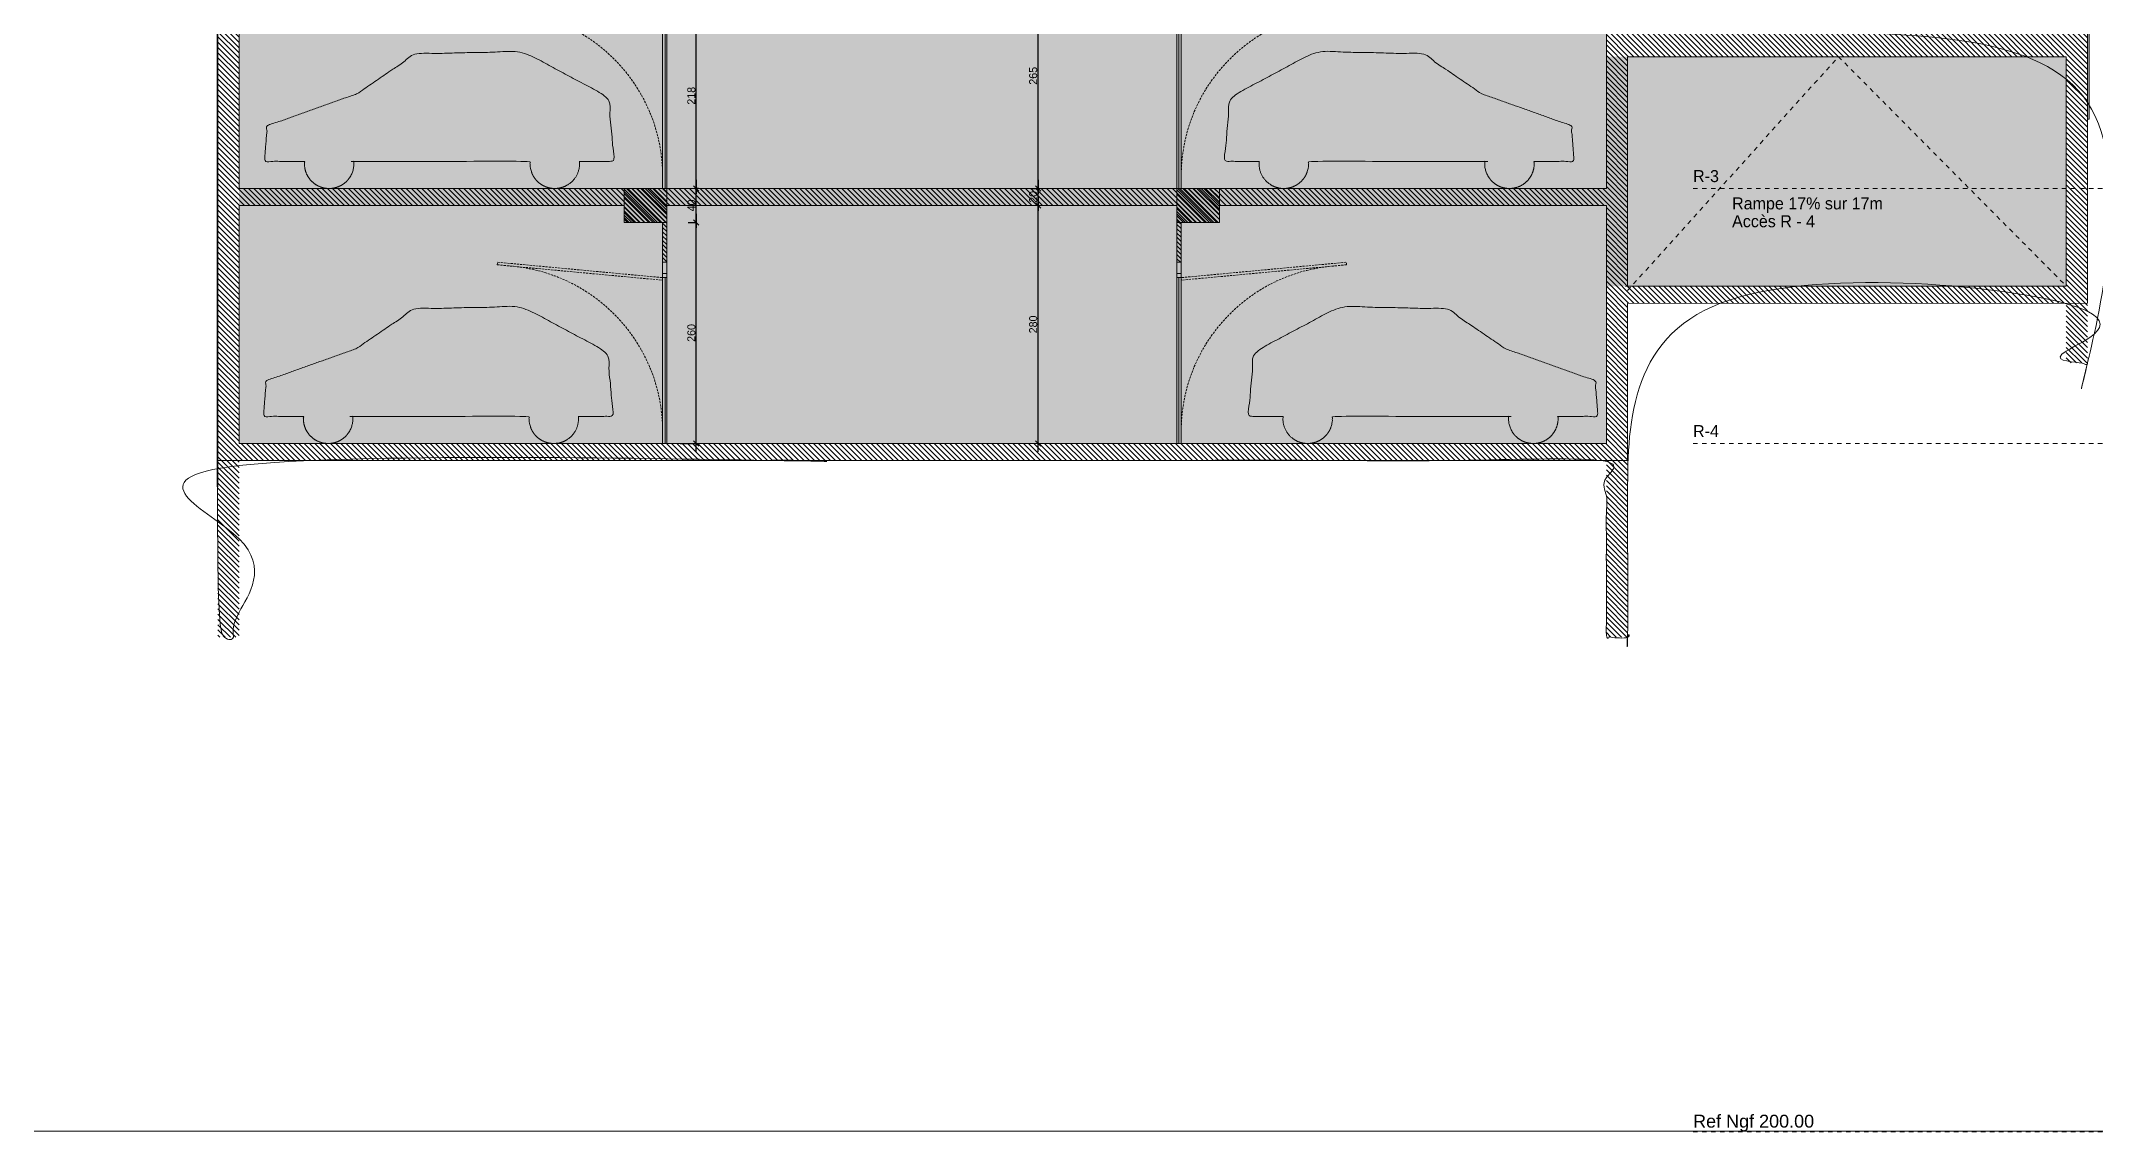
# Model space of a CAD drawing. Header units: centimetres. Extents: x -6341 to 23117, y -10090 to 8065.
# Drawn here: x -1564 to 852, y -2685 to -1402 of the extents above; entities that cross this region are included whole.
import ezdxf

# ---------------------------------------------------------------- set-up
doc = ezdxf.new("R2010")
doc.units = ezdxf.units.CM
doc.header["$LTSCALE"] = 12.7
doc.header["$PDMODE"] = 1
doc.header["$PDSIZE"] = -2
doc.linetypes.add('Style de ligne -14', pattern=[0.295276, 0.19685, -0.098425])
doc.linetypes.add('VW-01', pattern=[0.83312, 0.41656, -0.41656])
doc.layers.get('0').update_dxf_attribs({"lineweight": 5})
for name, color, linetype, lineweight in [('B BATI-GO-coupé', 7, 'Continuous', 35), ('B BATI-isolation', 7, 'Continuous', 5), ('B Général', 7, 'Continuous', 5), ('C ANNOTATIONS-cotation', 7, 'Continuous', 5), ('C ANNOTATIONS-texte', 7, 'Continuous', 5)]:
    doc.layers.add(name, color=color, linetype=linetype, lineweight=lineweight)
doc.styles.add('Arial', font='arial.ttf')
doc.styles.add('Eurostile', font='')
doc.styles.get('Eurostile').set_extended_font_data('Eurostile')
doc.dimstyles.new('100é', dxfattribs={"dimtxt": 30.30306, "dimasz": 6.232178, "dimexe": 0, "dimexo": 25, "dimgap": 1, "dimtad": 1, "dimdec": 1, "dimtxsty": 'Arial', "dimblk": 'VW_SLASH', "dimblk1": 'VW_SLASH', "dimblk2": 'VW_SLASH', "dimcen": 0, "dimdle": 10, "dimse1": 1, "dimse2": 1, "dimazin": 0, "dimtfac": 1, "dimtdec": 1, "dimtix": 1, "dimtmove": 0, "dimatfit": 0, "dimldrblk": 'VW_FILLEDARROW', "dimfxl": 1, "dimfrac": 2, "dimtolj": 1, "dimarcsym": 0})
pattern_1 = [(45, (0, 0), (2.4253472, -2.6458333), [])]

# ---------------------------------------------------------------- blocks, each defined once
blk = doc.blocks.new('Groupe-11-1')
at = {"layer": 'B Général', "color": 7, "linetype": 'Continuous', "lineweight": 18}
blk.add_open_spline([(48.8, 3622.7), (42.4, 3618.2), (34.6, 3617.5), (31.8, 3617.2), (29.1, 3617.5), (29.1, 3513.7), (29.1, 3410), (29.2, 3410), (29.3, 3410), (37.1, 3410.7), (51.2, 3404.2), (60.2, 3391.5), (61.6, 3376), (55.1, 3361.8), (42.4, 3352.8), (34.6, 3352.1), (31.8, 3351.8), (29.1, 3352.1), (29.1, 3328.5), (29.1, 3305), (8.1, 3306.6), (-12.8, 3308.3), (-31.7, 3361.2), (-50.6, 3414.1), (-74, 3448.4), (-97.4, 3482.6), (-98.8, 3545.8), (-100.2, 3608.9), (-73.3, 3659.2), (-46.4, 3709.6), (-8.7, 3713), (29.1, 3716.3), (29.1, 3695.8), (29.1, 3675.4), (29.2, 3675.4), (29.3, 3675.4), (37.1, 3676.1), (51.2, 3669.6), (60.2, 3656.9), (61.6, 3641.3), (55.1, 3627.2), (48.8, 3622.7)], degree=2, knots=[0, 0, 0, 1, 1, 2, 2, 3, 3, 4, 4, 5, 6, 7, 8, 9, 10, 10, 11, 11, 12, 12, 13, 13, 14, 14, 15, 15, 16, 16, 17, 17, 18, 18, 19, 19, 20, 20, 21, 22, 23, 24, 25, 25, 25], dxfattribs=at)
blk = doc.blocks.new('Groupe-12-1')
at = {"layer": 'B Général', "color": 7, "linetype": 'Continuous', "lineweight": 18}
blk.add_open_spline([(48.8, 4556.9), (42.4, 4561.4), (34.6, 4562.1), (31.8, 4562.3), (29.1, 4562.1), (29.1, 4665.8), (29.1, 4769.6), (29.2, 4769.5), (29.3, 4769.5), (37.1, 4768.8), (51.2, 4775.3), (60.2, 4788.1), (61.6, 4803.6), (55.1, 4817.7), (42.4, 4826.7), (34.6, 4827.5), (31.8, 4827.7), (29.1, 4827.5), (29.1, 4851), (29.1, 4874.6), (8.1, 4872.9), (-12.8, 4871.2), (-31.7, 4818.3), (-50.6, 4765.5), (-74, 4731.2), (-97.4, 4696.9), (-98.8, 4633.8), (-100.2, 4570.7), (-73.3, 4520.3), (-46.4, 4469.9), (-8.7, 4466.6), (29.1, 4463.2), (29.1, 4483.7), (29.1, 4504.2), (29.2, 4504.2), (29.3, 4504.2), (37.1, 4503.4), (51.2, 4510), (60.2, 4522.7), (61.6, 4538.2), (55.1, 4552.4), (48.8, 4556.9)], degree=2, knots=[0, 0, 0, 1, 1, 2, 2, 3, 3, 4, 4, 5, 6, 7, 8, 9, 10, 10, 11, 11, 12, 12, 13, 13, 14, 14, 15, 15, 16, 16, 17, 17, 18, 18, 19, 19, 20, 20, 21, 22, 23, 24, 25, 25, 25], dxfattribs=at)
blk = doc.blocks.new('Porte basculante ht200_coupe')
at = {"layer": 'B Général', "linetype": 'Style de ligne -14', "flags": 128}
blk.add_lwpolyline([(-106.6, 196.9), (-88.5, 2.8), (-91.5, 2.5), (-109.6, 196.7)], close=True, dxfattribs=at)
at = {"layer": 'B Général', "flags": 128}
for points in [[(-109.6, 2.5), (-109.6, -2.5), (-96.5, -2.5), (-96.5, 2.5)], [(-96.5, 2.5), (-96.5, -2.5), (103.5, -2.5), (103.5, 2.5)], [(-96.5, 2.5), (-96.5, -2.5), (-91.5, -2.5), (-91.5, 2.5)], [(-91.5, 2.5), (-91.5, -0.5), (103.5, -0.5), (103.5, 2.5)]]:
    blk.add_lwpolyline(points, close=True, dxfattribs=at)
at = {"layer": 'B Général', "linetype": 'Style de ligne -14'}
blk.add_arc((89.2, 197.5), 195, 183.5562, 270.5176, dxfattribs=at)
blk = doc.blocks.new('Groupe-13-1')
at = {"layer": 'B Général', "color": 7, "linetype": 'Continuous', "lineweight": 18}
blk.add_open_spline([(-251.2, 3623.9), (-257.6, 3619.4), (-265.4, 3618.6), (-268.2, 3618.4), (-270.9, 3618.6), (-270.9, 3514.9), (-270.9, 3411.2), (-270.8, 3411.2), (-270.7, 3411.2), (-262.9, 3411.9), (-248.8, 3405.4), (-239.8, 3392.6), (-238.4, 3377.1), (-244.9, 3363), (-257.6, 3354), (-265.4, 3353.3), (-268.2, 3353), (-270.9, 3353.3), (-270.9, 3329.7), (-270.9, 3306.1), (-291.9, 3307.8), (-312.8, 3309.5), (-331.7, 3362.4), (-350.6, 3415.3), (-374, 3449.5), (-397.4, 3483.8), (-398.8, 3546.9), (-400.2, 3610), (-373.3, 3660.4), (-346.4, 3710.8), (-308.7, 3714.1), (-270.9, 3717.5), (-270.9, 3697), (-270.9, 3676.5), (-270.8, 3676.5), (-270.7, 3676.6), (-262.9, 3677.3), (-248.8, 3670.8), (-239.8, 3658), (-238.4, 3642.5), (-244.9, 3628.4), (-251.2, 3623.9)], degree=2, knots=[0, 0, 0, 1, 1, 2, 2, 3, 3, 4, 4, 5, 6, 7, 8, 9, 10, 10, 11, 11, 12, 12, 13, 13, 14, 14, 15, 15, 16, 16, 17, 17, 18, 18, 19, 19, 20, 20, 21, 22, 23, 24, 25, 25, 25], dxfattribs=at)
blk = doc.blocks.new('Groupe-14-1')
at = {"layer": 'B Général', "color": 7, "linetype": 'Continuous', "lineweight": 18}
blk.add_open_spline([(-251.2, 4528.8), (-257.6, 4533.3), (-265.4, 4534), (-268.2, 4534.3), (-270.9, 4534), (-270.9, 4637.8), (-270.9, 4741.5), (-270.8, 4741.5), (-270.7, 4741.5), (-262.9, 4740.8), (-248.8, 4747.3), (-239.8, 4760), (-238.4, 4775.5), (-244.9, 4789.7), (-257.6, 4798.7), (-265.4, 4799.4), (-268.2, 4799.7), (-270.9, 4799.4), (-270.9, 4823), (-270.9, 4846.5), (-291.9, 4844.9), (-312.8, 4843.2), (-331.7, 4790.3), (-350.6, 4737.4), (-374, 4703.1), (-397.4, 4668.9), (-398.8, 4605.7), (-400.2, 4542.6), (-373.3, 4492.3), (-346.4, 4441.9), (-308.7, 4438.5), (-270.9, 4435.2), (-270.9, 4455.6), (-270.9, 4476.1), (-270.8, 4476.1), (-270.7, 4476.1), (-262.9, 4475.4), (-248.8, 4481.9), (-239.8, 4494.6), (-238.4, 4510.2), (-244.9, 4524.3), (-251.2, 4528.8)], degree=2, knots=[0, 0, 0, 1, 1, 2, 2, 3, 3, 4, 4, 5, 6, 7, 8, 9, 10, 10, 11, 11, 12, 12, 13, 13, 14, 14, 15, 15, 16, 16, 17, 17, 18, 18, 19, 19, 20, 20, 21, 22, 23, 24, 25, 25, 25], dxfattribs=at)
blk = doc.blocks.new('Groupe-131-1')
at = {"layer": 'B BATI-isolation', "linetype": 'Continuous', "lineweight": 0}
blk.add_hatch(color=255, dxfattribs=at).paths.add_polyline_path([(-426, 5450.4), (-320.6, 5450.4), (-320.6, 5452.4), (-426, 5452.4)])
at = {"layer": 'B BATI-isolation', "color": 7, "linetype": 'Continuous', "lineweight": 13, "flags": 128}
blk.add_lwpolyline([(-426, 5450.4), (-320.6, 5450.4), (-320.6, 5452.4), (-426, 5452.4)], dxfattribs=at)
blk = doc.blocks.new('Groupe-132-1')
at = {"linetype": 'Continuous', "lineweight": 5}
h = blk.add_hatch(dxfattribs=at)
h.set_pattern_fill('45_0_15_52', style=0, pattern_type=2)
h.set_pattern_definition([(45, (0, 0), (3.5277778, -2.6458333), [])])
h.paths.add_polyline_path([(-2023.1, 4689.1), (-2023.1, 4689.1), (-2023.1, 4893.4), (-2147.8, 4893.4), (-2147.8, 4893.4), (-2149.1, 4893.4), (-2149.1, 4909.4), (-1990.4, 4909.4), (-1990.4, 4893.4), (-1993, 4893.4), (-1993, 4893.4), (-2003.1, 4893.4), (-2003.1, 4300.6), (-1746, 4300.6), (-1746, 4689.1), (-1746, 4689.1), (-1746.1, 4837.6), (-1746.1, 4837.6), (-1746.1, 4893.4), (-1796.4, 4893.4), (-1796.4, 4893.4), (-1796.4, 4893.4), (-1796.4, 4893.4), (-1806.8, 4893.4), (-1806.8, 4905.1), (-1804.8, 4905.1), (-1804.6, 4909.4), (-1796.4, 4909.4), (-1796.4, 4909.4), (-1789.5, 4909.4), (-1746.1, 4909.4), (-1746.1, 5093.4), (-1801.1, 5093.4), (-1801.1, 5093.4), (-1801.1, 5093.4), (-1801.1, 5109.4), (-1152.1, 5109.4), (-1152.1, 5109.4), (-1152.1, 5109.4), (-1152.1, 4909.5), (-1096.9, 4909.5), (-1096.9, 4893.4), (-1109.5, 4893.4), (-1109.5, 4893.4), (-1152.1, 4893.4), (-1152.1, 4300.4), (-852.5, 4300.4), (-852.5, 4689.1), (-852.5, 4689.1), (-852.5, 4909.4), (-852.5, 4909.4), (-849.4, 5117.8), (-832.5, 5117.8), (-832.5, 5112.4), (-832.9, 5112.3), (-833.3, 5112.1), (-833.6, 5111.9), (-833.8, 5111.7), (-834.1, 5111.4), (-834.3, 5111.1), (-834.4, 5110.8), (-834.5, 5110.4), (-832.5, 5110.4), (-832.5, 4909.4), (-832.5, 4909.4), (-776.5, 4909.4), (-776.5, 4893.4), (-832.5, 4893.4), (-832.5, 4300.4), (-527.1, 4300.4), (-527.1, 4689.1), (-527.1, 4689.1), (-527.1, 4884.1), (-527.1, 4893.4), (-527.1, 4893.4), (-527.1, 4893.4), (-542.1, 4893.4), (-542.1, 4905.1), (-541.1, 4905.1), (-540.9, 4909.4), (-527.1, 4909.4), (-527.1, 4909.4), (-424, 4909.4), (-424, 5450.4), (-34, 5450.4), (-34, 5450.4), (-34, 5450.4), (-34, 5425.4), (-104, 5425.4), (-104, 4909.4), (289, 4909.4), (289, 4909.4), (289, 4909.4), (289, 4884.4), (80.9, 4884.4), (80.9, 3276.4), (289, 3276.4), (289, 3251.4), (-547.4, 3251.4), (-546.6, 3271.4), (-527.1, 3271.4), (-527.1, 4282.4), (-832.5, 4282.4), (-832.5, 4153.4), (-792.5, 4153.4), (-792.5, 4134.4), (-832.5, 4134.4), (-832.5, 3541.4), (-775.6, 3541.4), (-775.6, 3525.4), (-798.8, 3525.4), (-832.5, 3525.4), (-832.5, 3324.4), (-834.5, 3324.4), (-834.4, 3324), (-834.3, 3323.6), (-834.1, 3323.3), (-833.8, 3323.1), (-833.6, 3322.8), (-833.3, 3322.6), (-832.9, 3322.5), (-832.5, 3322.4), (-832.5, 3316.9), (-849.4, 3316.9), (-852.5, 3525.4), (-852.5, 3525.4), (-852.5, 3745.7), (-852.5, 3745.7), (-852.5, 4134.4), (-1152.1, 4134.4), (-1152.1, 3745.7), (-1152.1, 3745.7), (-1152.1, 3541.4), (-1099.3, 3541.4), (-1099.3, 3541.4), (-1096.9, 3541.4), (-1096.9, 3525.4), (-1099.3, 3525.4), (-1099.3, 3525.4), (-1152.1, 3525.4), (-1152.1, 3320.4), (-1154.1, 3320.4), (-1154, 3320), (-1153.8, 3319.7), (-1153.6, 3319.4), (-1153.4, 3319.1), (-1153.1, 3318.9), (-1152.8, 3318.7), (-1152.5, 3318.5), (-1152.1, 3318.4), (-1152.1, 3316.9), (-1170, 3316.9), (-1172.1, 3525.4), (-1172.1, 3525.4), (-1172.1, 3745.7), (-1172.1, 3745.7), (-1172.1, 4134.4), (-1449.1, 4134.4), (-1449.1, 3745.7), (-1449.1, 3745.7), (-1449.1, 3541.4), (-1419.1, 3541.4), (-1419.1, 3541.4), (-1415.6, 3541.4), (-1415.6, 3525.4), (-1440.5, 3525.4), (-1449.1, 3525.4), (-1449.1, 3320.4), (-1451.1, 3320.4), (-1451, 3320), (-1450.8, 3319.7), (-1450.6, 3319.4), (-1450.4, 3319.1), (-1450.1, 3318.9), (-1449.8, 3318.7), (-1449.5, 3318.5), (-1449.1, 3318.4), (-1449.1, 3316.9), (-1467, 3316.9), (-1469.1, 3525.4), (-1469.1, 3525.4), (-1469.1, 3745.7), (-1469.1, 3745.7), (-1469.1, 4134.4), (-1726.1, 4134.4), (-1726.1, 3745.7), (-1726.1, 3745.7), (-1726.1, 3541.4), (-1716.1, 3541.4), (-1716.1, 3541.4), (-1713.1, 3541.4), (-1713.1, 3525.4), (-1722.8, 3525.4), (-1726.1, 3525.4), (-1726.1, 3314.4), (-1728.1, 3314.4), (-1728, 3314), (-1727.8, 3313.7), (-1727.6, 3313.4), (-1727.4, 3313.1), (-1727.1, 3312.9), (-1726.8, 3312.7), (-1726.5, 3312.5), (-1726.1, 3312.4), (-1726.1, 3310.9), (-1744.1, 3310.9), (-1746.1, 3525.4), (-1746.1, 3525.4), (-1746.1, 3525.4), (-1754, 3525.4), (-1754.2, 3529.8), (-1756.1, 3529.8), (-1756.1, 3541.4), (-1746.1, 3541.4), (-1746.1, 4134.4), (-2003.1, 4134.4), (-2003.1, 3541.4), (-1993.1, 3541.4), (-1993.1, 3525.3), (-2147.6, 3525.3), (-2147.6, 3541.4), (-2023.1, 3541.4)])
h.paths.add_polyline_path([(-852.5, 4153.4), (-852.5, 4282.4), (-1147.1, 4282.4), (-1147.1, 4153.4)])
h.paths.add_polyline_path([(-199.1, 3729.4), (-219.1, 3729.4), (-219.1, 3276.4), (60.9, 3276.4), (60.9, 4689.1), (60.9, 4689.1), (60.9, 4884.4), (-219.1, 4884.4), (-219.1, 4429.4), (-199.1, 4429.4), (-199.1, 4379.4), (-219.1, 4379.4), (-219.1, 3779.4), (-199.1, 3779.4)])
h.paths.add_polyline_path([(-1444.1, 4152.4), (-1172.1, 4152.4), (-1172.1, 4282.4), (-1444.1, 4282.4)])
h.paths.add_polyline_path([(-394, 4909.4), (-124, 4909.4), (-124, 5425.4), (-394, 5425.4)])
h.paths.add_polyline_path([(-1469.1, 4689.1), (-1469.1, 4689.1), (-1469.1, 5093.4), (-1726.1, 5093.4), (-1726.1, 4300.4), (-1469.1, 4300.4)])
h.paths.add_polyline_path([(-1172.1, 5093.4), (-1449.1, 5093.4), (-1449.1, 4300.4), (-1172.1, 4300.4), (-1172.1, 4689.1), (-1172.1, 4689.1)])
h.paths.add_polyline_path([(-1469.1, 4282.4), (-1721.1, 4282.4), (-1721.1, 4152.4), (-1469.1, 4152.4)])
h.paths.add_polyline_path([(-457.1, 3709.4), (-504.1, 3709.4), (-504.1, 3276.4), (-239.1, 3276.4), (-239.1, 4689.1), (-239.1, 4689.1), (-239.1, 4884.4), (-504.1, 4884.4), (-504.1, 4449.4), (-457.1, 4449.4), (-457.1, 4379.4), (-504.1, 4379.4), (-504.1, 3779.4), (-457.1, 3779.4)])
h.paths.add_polyline_path([(-2003.1, 4152.4), (-1746.1, 4152.4), (-1746.1, 4282.4), (-2003.1, 4282.4)])
at = {"layer": 'B Général', "linetype": 'Continuous', "lineweight": 5}
h = blk.add_hatch(dxfattribs=at)
h.set_pattern_fill('50_BETON', style=0, pattern_type=2)
h.set_pattern_definition(pattern_1)
h.paths.add_polyline_path([(-239.1, 4379.4), (-239.1, 4429.4), (-199.1, 4429.4), (-199.1, 4379.4)])
h = blk.add_hatch(dxfattribs=at)
h.set_pattern_fill('50_BETON', style=0, pattern_type=2)
h.set_pattern_definition(pattern_1)
h.paths.add_polyline_path([(-239.1, 4384.4), (-239.1, 4379.4), (-239.1, 4379.4), (-239.1, 4384.4)])
h = blk.add_hatch(dxfattribs=at)
h.set_pattern_fill('50_BETON', style=0, pattern_type=2)
h.set_pattern_definition(pattern_1)
h.paths.add_polyline_path([(-199.1, 4384.4), (-199.1, 4379.4), (-152.1, 4379.4), (-152.1, 4384.4)])
h = blk.add_hatch(dxfattribs=at)
h.set_pattern_fill('50_BETON', style=0, pattern_type=2)
h.set_pattern_definition(pattern_1)
h.paths.add_polyline_path([(60.9, 4384.4), (60.9, 4379.4), (60.9, 4379.4), (60.9, 4384.4)])
h = blk.add_hatch(dxfattribs=at)
h.set_pattern_fill('50_BETON', style=0, pattern_type=2)
h.set_pattern_definition(pattern_1)
h.paths.add_polyline_path([(-239.1, 3729.4), (-239.1, 3779.4), (-199.1, 3779.4), (-199.1, 3729.4)])
h = blk.add_hatch(dxfattribs=at)
h.set_pattern_fill('50_BETON', style=0, pattern_type=2)
h.set_pattern_definition(pattern_1)
h.paths.add_polyline_path([(-239.1, 3779.4), (-239.1, 3774.4), (-239.1, 3774.4), (-239.1, 3779.4)])
h = blk.add_hatch(dxfattribs=at)
h.set_pattern_fill('50_BETON', style=0, pattern_type=2)
h.set_pattern_definition(pattern_1)
h.paths.add_polyline_path([(-199.1, 3779.4), (-199.1, 3774.4), (-152.1, 3774.4), (-152.1, 3779.4)])
h = blk.add_hatch(dxfattribs=at)
h.set_pattern_fill('50_BETON', style=0, pattern_type=2)
h.set_pattern_definition(pattern_1)
h.paths.add_polyline_path([(60.9, 3779.4), (60.9, 3774.4), (60.9, 3774.4), (60.9, 3779.4)])
at = {"layer": 'C ANNOTATIONS-cotation', "linetype": 'Continuous', "lineweight": 0, "true_color": 0xbbbbbb}
blk.add_hatch(color=9, dxfattribs=at).paths.add_polyline_path([(-124, 4884.4), (-124, 5425.4), (-394, 5425.4), (-394, 4884.4), (-492.1, 4884.4), (-492.1, 3276.4), (60.9, 3276.4), (60.9, 4884.4)])
at = {"color": 7, "linetype": 'Continuous', "lineweight": 18, "flags": 128}
for points in [[(-394, 4909.4), (-124, 4909.4), (-124, 5425.4), (-394, 5425.4), (-394, 4909.4)], [(-457.1, 3709.4), (-504.1, 3709.4), (-504.1, 3276.4), (-239.1, 3276.4), (-239.1, 4689.1), (-239.1, 4689.1), (-239.1, 4884.4), (-504.1, 4884.4), (-504.1, 4449.4), (-457.1, 4449.4), (-457.1, 4379.4), (-504.1, 4379.4), (-504.1, 3779.4), (-457.1, 3779.4), (-457.1, 3709.4)], [(-199.1, 3729.4), (-219.1, 3729.4), (-219.1, 3276.4), (60.9, 3276.4), (60.9, 4689.1), (60.9, 4689.1), (60.9, 4884.4), (-219.1, 4884.4), (-219.1, 4429.4), (-199.1, 4429.4), (-199.1, 4379.4), (-219.1, 4379.4), (-219.1, 3779.4), (-199.1, 3779.4), (-199.1, 3729.4)]]:
    blk.add_lwpolyline(points, close=True, dxfattribs=at)
at = {"color": 7, "linetype": 'Continuous', "lineweight": 18}
blk.add_open_spline([(-2023.1, 4689.1), (-2023.1, 4689.1), (-2023.1, 4689.1), (-2023.1, 4791.3), (-2023.1, 4893.4), (-2085.4, 4893.4), (-2147.8, 4893.4), (-2147.8, 4893.4), (-2147.8, 4893.4), (-2148.4, 4893.4), (-2149.1, 4893.4), (-2149.1, 4901.4), (-2149.1, 4909.4), (-2069.7, 4909.4), (-1990.4, 4909.4), (-1990.4, 4901.4), (-1990.4, 4893.4), (-1991.7, 4893.4), (-1993, 4893.4), (-1993, 4893.4), (-1993, 4893.4), (-1998, 4893.4), (-2003.1, 4893.4), (-2003.1, 4597), (-2003.1, 4300.6), (-1874.5, 4300.6), (-1746, 4300.6), (-1746, 4494.9), (-1746, 4689.1), (-1746, 4689.1), (-1746, 4689.1), (-1746.1, 4763.3), (-1746.1, 4837.6), (-1746.1, 4837.6), (-1746.1, 4837.6), (-1746.1, 4865.5), (-1746.1, 4893.4), (-1771.3, 4893.4), (-1796.4, 4893.4), (-1796.4, 4893.4), (-1796.4, 4893.4), (-1796.4, 4893.4), (-1796.4, 4893.4), (-1796.4, 4893.4), (-1796.4, 4893.4), (-1801.6, 4893.4), (-1806.8, 4893.4), (-1806.8, 4899.2), (-1806.8, 4905.1), (-1805.8, 4905.1), (-1804.8, 4905.1), (-1804.7, 4907.2), (-1804.6, 4909.4), (-1800.5, 4909.4), (-1796.4, 4909.4), (-1796.4, 4909.4), (-1796.4, 4909.4), (-1792.9, 4909.4), (-1789.5, 4909.4), (-1767.8, 4909.4), (-1746.1, 4909.4), (-1746.1, 5001.4), (-1746.1, 5093.4), (-1773.6, 5093.4), (-1801.1, 5093.4), (-1801.1, 5093.4), (-1801.1, 5093.4), (-1801.1, 5093.4), (-1801.1, 5093.4), (-1801.1, 5101.4), (-1801.1, 5109.4), (-1476.6, 5109.4), (-1152.1, 5109.4), (-1152.1, 5109.4), (-1152.1, 5109.4), (-1152.1, 5109.4), (-1152.1, 5109.4), (-1152.1, 5009.5), (-1152.1, 4909.5), (-1124.5, 4909.5), (-1096.9, 4909.5), (-1096.9, 4901.4), (-1096.9, 4893.4), (-1103.2, 4893.4), (-1109.5, 4893.4), (-1109.5, 4893.4), (-1109.5, 4893.4), (-1130.8, 4893.4), (-1152.1, 4893.4), (-1152.1, 4596.9), (-1152.1, 4300.4), (-1002.3, 4300.4), (-852.5, 4300.4), (-852.5, 4494.7), (-852.5, 4689.1), (-852.5, 4689.1), (-852.5, 4689.1), (-852.5, 4799.3), (-852.5, 4909.4), (-852.5, 4909.4), (-852.5, 4909.4), (-851, 5013.6), (-849.4, 5117.8), (-841, 5117.8), (-832.5, 5117.8), (-832.5, 5115.1), (-832.5, 5112.4), (-834.2, 5112), (-834.5, 5110.4), (-833.5, 5110.4), (-832.5, 5110.4), (-832.5, 5009.9), (-832.5, 4909.4), (-832.5, 4909.4), (-832.5, 4909.4), (-804.5, 4909.4), (-776.5, 4909.4), (-776.5, 4901.4), (-776.5, 4893.4), (-804.5, 4893.4), (-832.5, 4893.4), (-832.5, 4596.9), (-832.5, 4300.4), (-679.8, 4300.4), (-527.1, 4300.4), (-527.1, 4494.8), (-527.1, 4689.1), (-527.1, 4689.1), (-527.1, 4689.1), (-527.1, 4786.6), (-527.1, 4884.1), (-527.1, 4888.7), (-527.1, 4893.4), (-527.1, 4893.4), (-527.1, 4893.4), (-527.1, 4893.4), (-527.1, 4893.4), (-534.6, 4893.4), (-542.1, 4893.4), (-542.1, 4899.2), (-542.1, 4905.1), (-541.6, 4905.1), (-541.1, 4905.1), (-541, 4907.2), (-540.9, 4909.4), (-534, 4909.4), (-527.1, 4909.4), (-527.1, 4909.4), (-527.1, 4909.4), (-475.5, 4909.4), (-424, 4909.4), (-424, 5179.9), (-424, 5450.4), (-229, 5450.4), (-34, 5450.4), (-34, 5450.4), (-34, 5450.4), (-34, 5450.4), (-34, 5450.4), (-34, 5437.9), (-34, 5425.4), (-69, 5425.4), (-104, 5425.4), (-104, 5167.4), (-104, 4909.4), (92.5, 4909.4), (289, 4909.4), (289, 4909.4), (289, 4909.4), (289, 4909.4), (289, 4909.4), (289, 4896.9), (289, 4884.4), (185, 4884.4), (80.9, 4884.4), (80.9, 4080.4), (80.9, 3276.4), (185, 3276.4), (289, 3276.4), (289, 3263.9), (289, 3251.4), (-129.2, 3251.4), (-547.4, 3251.4), (-547, 3261.4), (-546.6, 3271.4), (-536.8, 3271.4), (-527.1, 3271.4), (-527.1, 3776.9), (-527.1, 4282.4), (-679.8, 4282.4), (-832.5, 4282.4), (-832.5, 4217.9), (-832.5, 4153.4), (-812.5, 4153.4), (-792.5, 4153.4), (-792.5, 4143.9), (-792.5, 4134.4), (-812.5, 4134.4), (-832.5, 4134.4), (-832.5, 3837.9), (-832.5, 3541.4), (-804.1, 3541.4), (-775.6, 3541.4), (-775.6, 3533.4), (-775.6, 3525.4), (-787.2, 3525.4), (-798.8, 3525.4), (-815.7, 3525.4), (-832.5, 3525.4), (-832.5, 3424.9), (-832.5, 3324.4), (-833.5, 3324.4), (-834.5, 3324.4), (-834.2, 3322.7), (-832.5, 3322.4), (-832.5, 3319.7), (-832.5, 3316.9), (-841, 3316.9), (-849.4, 3316.9), (-851, 3421.2), (-852.5, 3525.4), (-852.5, 3525.4), (-852.5, 3525.4), (-852.5, 3635.5), (-852.5, 3745.7), (-852.5, 3745.7), (-852.5, 3745.7), (-852.5, 3940), (-852.5, 4134.4), (-1002.3, 4134.4), (-1152.1, 4134.4), (-1152.1, 3940), (-1152.1, 3745.7), (-1152.1, 3745.7), (-1152.1, 3745.7), (-1152.1, 3643.5), (-1152.1, 3541.4), (-1125.7, 3541.4), (-1099.3, 3541.4), (-1099.3, 3541.4), (-1099.3, 3541.4), (-1098.1, 3541.4), (-1096.9, 3541.4), (-1096.9, 3533.4), (-1096.9, 3525.4), (-1098.1, 3525.4), (-1099.3, 3525.4), (-1099.3, 3525.4), (-1099.3, 3525.4), (-1125.7, 3525.4), (-1152.1, 3525.4), (-1152.1, 3422.9), (-1152.1, 3320.4), (-1153.1, 3320.4), (-1154.1, 3320.4), (-1153.7, 3318.8), (-1152.1, 3318.4), (-1152.1, 3317.7), (-1152.1, 3316.9), (-1161, 3316.9), (-1170, 3316.9), (-1171, 3421.2), (-1172.1, 3525.4), (-1172.1, 3525.4), (-1172.1, 3525.4), (-1172.1, 3635.5), (-1172.1, 3745.7), (-1172.1, 3745.7), (-1172.1, 3745.7), (-1172.1, 3940), (-1172.1, 4134.4), (-1310.6, 4134.4), (-1449.1, 4134.4), (-1449.1, 3940), (-1449.1, 3745.7), (-1449.1, 3745.7), (-1449.1, 3745.7), (-1449.1, 3643.5), (-1449.1, 3541.4), (-1434.1, 3541.4), (-1419.1, 3541.4), (-1419.1, 3541.4), (-1419.1, 3541.4), (-1417.3, 3541.4), (-1415.6, 3541.4), (-1415.6, 3533.4), (-1415.6, 3525.4), (-1428.1, 3525.4), (-1440.5, 3525.4), (-1444.8, 3525.4), (-1449.1, 3525.4), (-1449.1, 3422.9), (-1449.1, 3320.4), (-1450.1, 3320.4), (-1451.1, 3320.4), (-1450.7, 3318.8), (-1449.1, 3318.4), (-1449.1, 3317.7), (-1449.1, 3316.9), (-1458, 3316.9), (-1467, 3316.9), (-1468, 3421.2), (-1469.1, 3525.4), (-1469.1, 3525.4), (-1469.1, 3525.4), (-1469.1, 3635.5), (-1469.1, 3745.7), (-1469.1, 3745.7), (-1469.1, 3745.7), (-1469.1, 3940), (-1469.1, 4134.4), (-1597.6, 4134.4), (-1726.1, 4134.4), (-1726.1, 3940), (-1726.1, 3745.7), (-1726.1, 3745.7), (-1726.1, 3745.7), (-1726.1, 3643.5), (-1726.1, 3541.4), (-1721.1, 3541.4), (-1716.1, 3541.4), (-1716.1, 3541.4), (-1716.1, 3541.4), (-1714.6, 3541.4), (-1713.1, 3541.4), (-1713.1, 3533.4), (-1713.1, 3525.4), (-1717.9, 3525.4), (-1722.8, 3525.4), (-1724.4, 3525.4), (-1726.1, 3525.4), (-1726.1, 3419.9), (-1726.1, 3314.4), (-1727.1, 3314.4), (-1728.1, 3314.4), (-1727.7, 3312.8), (-1726.1, 3312.4), (-1726.1, 3311.7), (-1726.1, 3310.9), (-1735.1, 3310.9), (-1744.1, 3310.9), (-1745.1, 3418.2), (-1746.1, 3525.4), (-1746.1, 3525.4), (-1746.1, 3525.4), (-1746.1, 3525.4), (-1746.1, 3525.4), (-1750, 3525.4), (-1754, 3525.4), (-1754.1, 3527.6), (-1754.2, 3529.8), (-1755.1, 3529.8), (-1756.1, 3529.8), (-1756.1, 3535.6), (-1756.1, 3541.4), (-1751.1, 3541.4), (-1746.1, 3541.4), (-1746.1, 3837.9), (-1746.1, 4134.4), (-1874.6, 4134.4), (-2003.1, 4134.4), (-2003.1, 3837.9), (-2003.1, 3541.4), (-1998.1, 3541.4), (-1993.1, 3541.4), (-1993.1, 3533.3), (-1993.1, 3525.3), (-2070.3, 3525.3), (-2147.6, 3525.3), (-2147.6, 3533.3), (-2147.6, 3541.4), (-2085.3, 3541.4), (-2023.1, 3541.4), (-2023.1, 4115.3), (-2023.1, 4689.1)], degree=2, knots=[0, 0, 0, 1, 1, 2, 2, 3, 3, 4, 4, 5, 5, 6, 6, 7, 7, 8, 8, 9, 9, 10, 10, 11, 11, 12, 12, 13, 13, 14, 14, 15, 15, 16, 16, 17, 17, 18, 18, 19, 19, 20, 20, 21, 21, 22, 22, 23, 23, 24, 24, 25, 25, 26, 26, 27, 27, 28, 28, 29, 29, 30, 30, 31, 31, 32, 32, 33, 33, 34, 34, 35, 35, 36, 36, 37, 37, 38, 38, 39, 39, 40, 40, 41, 41, 42, 42, 43, 43, 44, 44, 45, 45, 46, 46, 47, 47, 48, 48, 49, 49, 50, 50, 51, 51, 52, 52, 53, 53, 54, 54, 55, 55, 56, 56, 57, 57, 58, 58, 59, 59, 60, 60, 61, 61, 62, 62, 63, 63, 64, 64, 65, 65, 66, 66, 67, 67, 68, 68, 69, 69, 70, 70, 71, 71, 72, 72, 73, 73, 74, 74, 75, 75, 76, 76, 77, 77, 78, 78, 79, 79, 80, 80, 81, 81, 82, 82, 83, 83, 84, 84, 85, 85, 86, 86, 87, 87, 88, 88, 89, 89, 90, 90, 91, 91, 92, 92, 93, 93, 94, 94, 95, 95, 96, 96, 97, 97, 98, 98, 99, 99, 100, 100, 101, 101, 102, 102, 103, 103, 104, 104, 105, 105, 106, 106, 107, 107, 108, 108, 109, 109, 110, 110, 111, 111, 112, 112, 113, 113, 114, 114, 115, 115, 116, 116, 117, 117, 118, 118, 119, 119, 120, 120, 121, 121, 122, 122, 123, 123, 124, 124, 125, 125, 126, 126, 127, 127, 128, 128, 129, 129, 130, 130, 131, 131, 132, 132, 133, 133, 134, 134, 135, 135, 136, 136, 137, 137, 138, 138, 139, 139, 140, 140, 141, 141, 142, 142, 143, 143, 144, 144, 145, 145, 146, 146, 147, 147, 148, 148, 149, 149, 150, 150, 151, 151, 152, 152, 153, 153, 154, 154, 155, 155, 156, 156, 157, 157, 158, 158, 159, 159, 160, 160, 161, 161, 162, 162, 163, 163, 164, 164, 165, 165, 166, 166, 167, 167, 168, 168, 169, 169, 170, 170, 171, 171, 172, 172, 173, 173, 174, 174, 175, 175, 176, 176, 177, 177, 178, 178, 179, 179, 180, 180, 181, 181, 182, 182, 183, 183, 184, 184, 185, 185, 186, 186, 187, 187, 187], dxfattribs=at)
at = {"layer": 'B BATI-GO-coupé', "lineweight": 5}
for p, q in [((-547.6, 3251.4), (112, 3251.4)), ((-547.6, 3250.4), (112, 3250.4))]:
    blk.add_line(p, q, dxfattribs=at)
at = {"layer": 'B BATI-GO-coupé', "color": 255}
blk.add_solid([(-547.6, 3250.4), (-547.6, 3251.4), (112, 3250.4), (112, 3251.4)], dxfattribs=at)
at = {"layer": 'B Général', "color": 7, "linetype": 'Continuous', "lineweight": 5}
for p, q in [((-239.1, 4379.4), (-239.1, 4384.4)), ((-199.1, 4384.4), (-152.1, 4384.4)), ((-199.1, 4379.4), (-152.1, 4379.4)), ((-152.1, 4379.4), (-152.1, 4384.4)), ((60.9, 4379.4), (60.9, 4384.4)), ((-239.1, 3774.4), (-239.1, 3779.4)), ((-199.1, 3779.4), (-152.1, 3779.4)), ((-199.1, 3774.4), (-152.1, 3774.4)), ((-152.1, 3774.4), (-152.1, 3779.4)), ((60.9, 3774.4), (60.9, 3779.4))]:
    blk.add_line(p, q, dxfattribs=at)
at = {"layer": 'B Général', "color": 7, "linetype": 'Continuous', "lineweight": 18}
for p, q in [((-199.1, 4384.4), (-152.1, 4384.4)), ((-199.1, 4379.4), (-152.1, 4379.4)), ((-199.1, 3779.4), (-152.1, 3779.4)), ((-199.1, 3774.4), (-152.1, 3774.4))]:
    blk.add_line(p, q, dxfattribs=at)
at = {"layer": 'B Général', "color": 7, "linetype": 'Continuous', "lineweight": 5, "flags": 128}
for points in [[(-1144.1, 4917.4), (-1144.1, 5117.4), (-1801.1, 5117.4), (-1801.1, 4917.4), (-2147.6, 4917.4), (-2147.6, 3517.4), (-527.1, 3517.4), (-527.1, 3251.4), (80.9, 3251.4), (80.9, 4909.4), (-103.8, 4909.4), (-103.9, 5450.4), (-424.1, 5450.4), (-424, 4938.5), (-424, 4938.5), (-424, 4917.4), (-424, 4909.4), (-524, 4909.4), (-524, 4917.4)], [(-239.1, 4379.4), (-239.1, 4429.4), (-199.1, 4429.4), (-199.1, 4379.4)], [(-239.1, 3729.4), (-239.1, 3779.4), (-199.1, 3779.4), (-199.1, 3729.4)]]:
    blk.add_lwpolyline(points, close=True, dxfattribs=at)
at = {"layer": 'C ANNOTATIONS-cotation', "color": 7, "linetype": 'Continuous', "lineweight": 5}
blk.add_line((-123.8, 4907), (-124, 5407.8), dxfattribs=at)
at = {"layer": 'C ANNOTATIONS-cotation', "color": 7, "linetype": 'VW-01', "lineweight": 5, "flags": 128}
blk.add_lwpolyline([(-118.8, 4909.4), (-394, 5157.5), (-124, 5425.4)], dxfattribs=at)
at = {"layer": 'B Général', "color": 7}
for name, p in [('Groupe-131-1', (0, 0)), ('Groupe-12-1', (0, 0)), ('Groupe-14-1', (0, 0)), ('Porte basculante ht200_coupe', (-342.6, 4381.9)), ('Porte basculante ht200_coupe', (-42.6, 4381.9)), ('Groupe-13-1', (0, 0)), ('Groupe-11-1', (0, 0))]:
    blk.add_blockref(name, p, dxfattribs=at)
at = {"layer": 'B Général', "color": 7, "xscale": -1, "rotation": 180}
for p in [(-342.6, 3776.9), (-42.6, 3776.9)]:
    blk.add_blockref('Porte basculante ht200_coupe', p, dxfattribs=at)
at = {"layer": 'C ANNOTATIONS-texte', "char_height": 14.118, "attachment_point": 1, "rotation": 90, "line_spacing_factor": 0.894142, "style": 'Eurostile'}
for s, insert, width in [('Rampe 17% sur 17m', (-228.5, 5032.3), 349.069), ('Accès R - 4', (-207.5, 5032.3), 228.45)]:
    blk.add_mtext(s, dxfattribs=dict(at, insert=insert, width=width))
blk = doc.blocks.new('VW_SLASH')
at = {"color": 0, "linetype": 'ByBlock', "lineweight": -2}
blk.add_line((1.6, 0), (-1, 0), dxfattribs=at)
at = {"color": 0, "linetype": 'VW-01', "lineweight": 20, "flags": 128}
blk.add_lwpolyline([(0.5, 0.5), (-0.5, -0.5)], dxfattribs=at)
blk = doc.blocks.new('*D1112')
at = {"layer": 'C ANNOTATIONS-cotation', "color": 0, "linetype": 'Continuous', "lineweight": -2, "transparency": 16777216}
for p, q in [((-389.9, -1310.1), (-391.9, -1310.1)), ((-391.9, -1568.8), (-391.9, -1316.3)), ((-400.8, -1575.1), (-391.9, -1575.1))]:
    blk.add_line(p, q, dxfattribs=at)
at = {"layer": 'Defpoints', "color": 0, "linetype": 'Continuous', "transparency": 16777216}
for p in [(-414.9, -1310.1), (-391.9, -1310.1), (-425.8, -1575.1)]:
    blk.add_point(p, dxfattribs=at)
at = {"layer": 'C ANNOTATIONS-cotation', "color": 0, "linetype": 'Continuous', "lineweight": -2, "transparency": 16777216, "xscale": 6.232177734375, "yscale": 6.232177734375, "zscale": 6.232177734375}
for p, rotation in [((-391.9, -1310.1), 90), ((-391.9, -1575.1), 270)]:
    blk.add_blockref('VW_SLASH', p, dxfattribs=dict(at, rotation=rotation))
at = {"layer": 'C ANNOTATIONS-cotation', "color": 0, "linetype": 'Continuous', "lineweight": 5, "transparency": 16777216, "insert": (-397.6, -1442.6), "char_height": 9.41, "attachment_point": 5, "rotation": 90, "style": 'Eurostile'}
blk.add_mtext('\\A1;265', dxfattribs=at)
blk = doc.blocks.new('VW_FILLEDARROW')
at = {"linetype": 'Continuous', "lineweight": 0}
blk.add_hatch(color=0, dxfattribs=at).paths.add_polyline_path([(-1.6, 0.43), (0, 0), (-1.6, -0.43)])
at = {"color": 0, "linetype": 'VW-01', "lineweight": 5, "flags": 128}
blk.add_lwpolyline([(-1.6, 0.43), (0, 0), (-1.6, -0.43)], close=True, dxfattribs=at)
blk = doc.blocks.new('*D1113')
at = {"layer": 'C ANNOTATIONS-cotation', "color": 0, "linetype": 'Continuous', "lineweight": -2, "transparency": 16777216}
for p, q in [((-400.8, -1575.1), (-391.9, -1575.1)), ((-391.9, -1588.8), (-391.9, -1581.3)), ((-390.9, -1595.1), (-391.9, -1595.1))]:
    blk.add_line(p, q, dxfattribs=at)
at = {"layer": 'Defpoints', "color": 0, "linetype": 'Continuous', "transparency": 16777216}
for p in [(-425.8, -1575.1), (-415.9, -1595.1), (-391.9, -1575.1)]:
    blk.add_point(p, dxfattribs=at)
at = {"layer": 'C ANNOTATIONS-cotation', "color": 0, "linetype": 'Continuous', "lineweight": -2, "transparency": 16777216, "xscale": 6.232177734375, "yscale": 6.232177734375, "zscale": 6.232177734375}
for p, rotation in [((-391.9, -1575.1), 90), ((-391.9, -1595.1), 270)]:
    blk.add_blockref('VW_SLASH', p, dxfattribs=dict(at, rotation=rotation))
at = {"layer": 'C ANNOTATIONS-cotation', "color": 0, "linetype": 'Continuous', "lineweight": 5, "transparency": 16777216, "insert": (-397.6, -1585.1), "char_height": 9.41, "attachment_point": 5, "rotation": 90, "style": 'Eurostile'}
blk.add_mtext('\\A1;20', dxfattribs=at)
blk = doc.blocks.new('*D1114')
at = {"layer": 'C ANNOTATIONS-cotation', "color": 0, "linetype": 'Continuous', "lineweight": -2, "transparency": 16777216}
for p, q in [((-390.9, -1595.1), (-391.9, -1595.1)), ((-391.9, -1868.8), (-391.9, -1601.3)), ((-390.9, -1875.1), (-391.9, -1875.1))]:
    blk.add_line(p, q, dxfattribs=at)
at = {"layer": 'Defpoints', "color": 0, "linetype": 'Continuous', "transparency": 16777216}
for p in [(-415.9, -1595.1), (-391.9, -1595.1), (-415.9, -1875.1)]:
    blk.add_point(p, dxfattribs=at)
at = {"layer": 'C ANNOTATIONS-cotation', "color": 0, "linetype": 'Continuous', "lineweight": -2, "transparency": 16777216, "xscale": 6.232177734375, "yscale": 6.232177734375, "zscale": 6.232177734375}
for p, rotation in [((-391.9, -1595.1), 90), ((-391.9, -1875.1), 270)]:
    blk.add_blockref('VW_SLASH', p, dxfattribs=dict(at, rotation=rotation))
at = {"layer": 'C ANNOTATIONS-cotation', "color": 0, "linetype": 'Continuous', "lineweight": 5, "transparency": 16777216, "insert": (-397.6, -1735.1), "char_height": 9.41, "attachment_point": 5, "rotation": 90, "style": 'Eurostile'}
blk.add_mtext('\\A1;280', dxfattribs=at)
blk = doc.blocks.new('*D1116')
at = {"layer": 'C ANNOTATIONS-cotation', "color": 0, "linetype": 'Continuous', "lineweight": -2, "transparency": 16777216}
for p, q in [((-791.4, -1357.1), (-793.9, -1357.1)), ((-793.9, -1568.8), (-793.9, -1363.3)), ((-791.4, -1575.1), (-793.9, -1575.1))]:
    blk.add_line(p, q, dxfattribs=at)
at = {"layer": 'Defpoints', "color": 0, "linetype": 'Continuous', "transparency": 16777216}
for p in [(-816.4, -1357.1), (-793.9, -1357.1), (-816.4, -1575.1)]:
    blk.add_point(p, dxfattribs=at)
at = {"layer": 'C ANNOTATIONS-cotation', "color": 0, "linetype": 'Continuous', "lineweight": -2, "transparency": 16777216, "xscale": 6.232177734375, "yscale": 6.232177734375, "zscale": 6.232177734375}
for p, rotation in [((-793.9, -1357.1), 90), ((-793.9, -1575.1), 270)]:
    blk.add_blockref('VW_SLASH', p, dxfattribs=dict(at, rotation=rotation))
at = {"layer": 'C ANNOTATIONS-cotation', "color": 0, "linetype": 'Continuous', "lineweight": 5, "transparency": 16777216, "insert": (-799.6, -1466.1), "char_height": 9.41, "attachment_point": 5, "rotation": 90, "style": 'Eurostile'}
blk.add_mtext('\\A1;218', dxfattribs=at)
blk = doc.blocks.new('*D1117')
at = {"layer": 'C ANNOTATIONS-cotation', "color": 0, "linetype": 'Continuous', "lineweight": -2, "transparency": 16777216}
for p, q in [((-791.4, -1575.1), (-793.9, -1575.1)), ((-793.9, -1608.8), (-793.9, -1581.3)), ((-803.5, -1615.1), (-793.9, -1615.1))]:
    blk.add_line(p, q, dxfattribs=at)
at = {"layer": 'Defpoints', "color": 0, "linetype": 'Continuous', "transparency": 16777216}
for p in [(-816.4, -1575.1), (-793.9, -1575.1), (-828.5, -1615.1)]:
    blk.add_point(p, dxfattribs=at)
at = {"layer": 'C ANNOTATIONS-cotation', "color": 0, "linetype": 'Continuous', "lineweight": -2, "transparency": 16777216, "xscale": 6.232177734375, "yscale": 6.232177734375, "zscale": 6.232177734375}
for p, rotation in [((-793.9, -1575.1), 90), ((-793.9, -1615.1), 270)]:
    blk.add_blockref('VW_SLASH', p, dxfattribs=dict(at, rotation=rotation))
at = {"layer": 'C ANNOTATIONS-cotation', "color": 0, "linetype": 'Continuous', "lineweight": 5, "transparency": 16777216, "insert": (-799.6, -1595.1), "char_height": 9.41, "attachment_point": 5, "rotation": 90, "style": 'Eurostile'}
blk.add_mtext('\\A1;40', dxfattribs=at)
blk = doc.blocks.new('*D1118')
at = {"layer": 'C ANNOTATIONS-cotation', "color": 0, "linetype": 'Continuous', "lineweight": -2, "transparency": 16777216}
for p, q in [((-803.5, -1615.1), (-793.9, -1615.1)), ((-793.9, -1868.8), (-793.9, -1621.3)), ((-812.9, -1875.1), (-793.9, -1875.1))]:
    blk.add_line(p, q, dxfattribs=at)
at = {"layer": 'Defpoints', "color": 0, "linetype": 'Continuous', "transparency": 16777216}
for p in [(-828.5, -1615.1), (-793.9, -1615.1), (-787.9, -1875.1)]:
    blk.add_point(p, dxfattribs=at)
at = {"layer": 'C ANNOTATIONS-cotation', "color": 0, "linetype": 'Continuous', "lineweight": -2, "transparency": 16777216, "xscale": 6.232177734375, "yscale": 6.232177734375, "zscale": 6.232177734375}
for p, rotation in [((-793.9, -1615.1), 90), ((-793.9, -1875.1), 270)]:
    blk.add_blockref('VW_SLASH', p, dxfattribs=dict(at, rotation=rotation))
at = {"layer": 'C ANNOTATIONS-cotation', "color": 0, "linetype": 'Continuous', "lineweight": 5, "transparency": 16777216, "insert": (-799.6, -1745.1), "char_height": 9.41, "attachment_point": 5, "rotation": 90, "style": 'Eurostile'}
blk.add_mtext('\\A1;260', dxfattribs=at)
blk = doc.blocks.new('Niveaux bat A')
at = {"layer": 'B Général', "color": 1, "linetype": 'VW-01', "lineweight": 5}
for p, q in [((-465.9, -431), (430, -431)), ((-465.9, -731), (430, -731)), ((-465.9, -1541), (465.9, -1541))]:
    blk.add_line(p, q, dxfattribs=at)
at = {"layer": 'B Général', "attachment_point": 1}
for s, insert, char_height, line_spacing_factor, style in [('R-3', (-465.9, -409.5), 14.12, 0.894142, 'Eurostile'), ('R-4', (-465.9, -709.5), 14.12, 0.894142, 'Eurostile'), ('Ref Ngf 200.00', (-465.9, -1520.8), 15.152, 0.959385, 'Arial')]:
    blk.add_mtext(s, dxfattribs=dict(at, insert=insert, char_height=char_height, line_spacing_factor=line_spacing_factor, style=style))

msp = doc.modelspace()

# ---------------------------------------------------------------- linework, layer by layer
at = {"layer": 'B Général', "color": 7, "linetype": 'Continuous', "lineweight": 5, "flags": 128}
msp.add_lwpolyline([(-1402.3, -1285.33), (-1402.3, -1273.01), (-2177.07, -1120.09), (-2180.16, -1120.13), (-2687.38, -1070.13), (-3284.44, -1104.13), (-3284.44, -2684.13), (1234.69, -2684.13), (1234.69, -1070.13), (1081.48, -1073.76), (912.11, -1066.3), (912.11, -1390.13), (842.49, -1390.12), (842.49, -1710.11), (301.49, -1710.34), (301.49, -1895.05), (-1356.51, -1895.05), (-1356.51, -1295.83), (-1357.03, -1295.83)], close=True, dxfattribs=at)
msp.add_lwpolyline([(3464.57, -2684.6), (3235.22, -2554.43), (3036.85, -2684.13), (-5913.15, -2684.13), (-6142.5, -2553.96), (-6340.87, -2683.65)], dxfattribs=at)

# ---------------------------------------------------------------- block references
at = {"layer": 'B Général'}
msp.add_blockref('Niveaux bat A', (844.41, -1144.04), dxfattribs=at)
at = {"layer": 'C ANNOTATIONS-cotation', "color": 7, "rotation": 270}
msp.add_blockref('Groupe-132-1', (-4607.9, -1814.13), dxfattribs=at)

# ---------------------------------------------------------------- dimensions: what is measured, and where the dimension line sits
at = {"layer": 'C ANNOTATIONS-cotation', "color": 7, "linetype": 'Continuous', "lineweight": 5}
for base, p1, p2, override, picture, middle in [((-391.9, -1310.05), (-425.76, -1575.05), (-414.9, -1310.05), {"dimtxt": 9.412001, "dimdec": 0, "dimpost": '<>', "dimtxsty": 'Eurostile', "dimse1": 0, "dimse2": 0, "dimtmove": 2}, '*D1112', (-397.61, -1442.55)), ((-793.9, -1575.05), (-828.51, -1615.05), (-816.4, -1575.05), {"dimtxt": 9.412001, "dimpost": '<>', "dimtxsty": 'Eurostile', "dimse1": 0, "dimse2": 0, "dimtmove": 2}, '*D1117', (-799.61, -1595.05)), ((-391.9, -1575.05), (-415.9, -1595.05), (-425.76, -1575.05), {"dimtxt": 9.412001, "dimdec": 0, "dimpost": '<>', "dimtxsty": 'Eurostile', "dimse1": 0, "dimse2": 0, "dimtmove": 2}, '*D1113', (-397.61, -1585.05)), ((-793.9, -1615.05), (-787.9, -1875.05), (-828.51, -1615.05), {"dimtxt": 9.412001, "dimpost": '<>', "dimtxsty": 'Eurostile', "dimse1": 0, "dimse2": 0, "dimtmove": 2}, '*D1118', (-799.61, -1745.05))]:
    dim = msp.add_linear_dim(base=base, p1=p1, p2=p2, angle=270, dimstyle='100é', override=override, dxfattribs=at)
    dim.commit()
    dim.dimension.update_dxf_attribs({"geometry": picture, "text_midpoint": middle})
for p1, p2, distance, override, picture, middle in [((-816.4, -1575.05), (-816.4, -1357.05), -22.5, {"dimtxt": 9.412001, "dimpost": '<>', "dimtxsty": 'Eurostile', "dimse1": 0, "dimse2": 0, "dimtmove": 2}, '*D1116', (-799.61, -1466.05)), ((-415.9, -1875.05), (-415.9, -1595.05), -24, {"dimtxt": 9.412001, "dimdec": 0, "dimpost": '<>', "dimtxsty": 'Eurostile', "dimse1": 0, "dimse2": 0, "dimtmove": 2}, '*D1114', (-397.61, -1735.05))]:
    dim = msp.add_aligned_dim(p1=p1, p2=p2, distance=distance, dimstyle='100é', override=override, dxfattribs=at)
    dim.commit()
    dim.dimension.update_dxf_attribs({"geometry": picture, "text_midpoint": middle})

doc.saveas('drawing.dxf')
